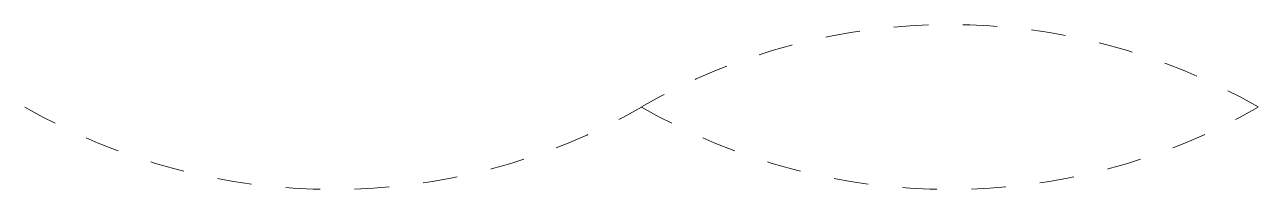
# Model space of a CAD drawing. Header units: metres. Extents: x -57 to 57, y -8 to 8.
import ezdxf

# ---------------------------------------------------------------- set-up
doc = ezdxf.new("R2010")
doc.units = ezdxf.units.M
doc.linetypes.add('Dash', pattern=[6.35, 3.175, -3.175])
doc.layers.add('A-DETL-GENF-HDLN', color=1, linetype='Dash', lineweight=18)

# ---------------------------------------------------------------- blocks, each defined once
blk = doc.blocks.new('28 afbreek kolom rond - 150mm-4422571-00_0 Basismaterialen')
at = {"layer": 'A-DETL-GENF-HDLN'}
for centre, start, end in [((28.42, -49.23), 60, 120), ((-28.42, 49.23), 240, 300), ((28.42, 49.23), 240, 300)]:
    blk.add_arc(centre, 56.85, start, end, dxfattribs=at)

msp = doc.modelspace()

# ---------------------------------------------------------------- block references
msp.add_blockref('28 afbreek kolom rond - 150mm-4422571-00_0 Basismaterialen', (0, 0))

doc.saveas('drawing.dxf')
